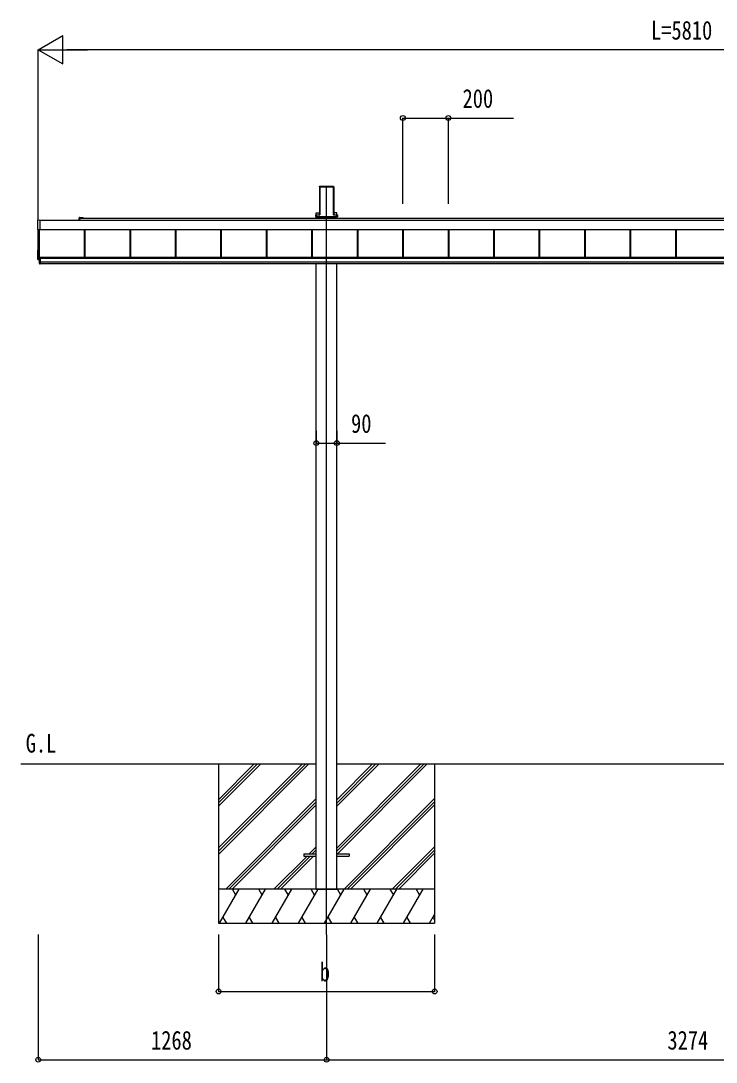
# Model space of a CAD drawing. Units: millimetres, scale not verified. Extents: x -10512 to 10512, y -7425 to 7425.
# Drawn here: x -3539 to -481, y -4823 to -246 of the extents above; entities that cross this region are included whole.
import ezdxf
from ezdxf.enums import TextEntityAlignment as Align

# ---------------------------------------------------------------- set-up
doc = ezdxf.new("R2010")
doc.units = ezdxf.units.MM
doc.header["$LTSCALE"] = 30
for name, color, linetype in [('0-2_USER1', 3, 'Continuous'), ('0-3_YKK_12', 2, 'Continuous'), ('0-4_YKK_A1', 4, 'Continuous'), ('0-5_YKK_D', 6, 'Continuous')]:
    doc.layers.add(name, color=color, linetype=linetype)
doc.styles.add('ＭＳ ゴシック', font='')
doc.styles.get('ＭＳ ゴシック').set_extended_font_data('MS Gothic')

msp = doc.modelspace()

# ---------------------------------------------------------------- linework, layer by layer
at = {"layer": '0-3_YKK_12'}
msp.add_line((-2194.45, -4262.5), (-2194.45, -973.91), dxfattribs=at)
at = {"layer": '0-4_YKK_A1'}
for p, q in [((-2225.7, -979.26), (-2225.7, -1095.93)), ((-2225.34, -973.41), (-2225.69, -978.91)), ((-2224.9, -973.88), (-2225.34, -973.41)), ((-2224.84, -972.94), (-2222.8, -972.94)), ((-2224.84, -972.94), (-2224.4, -973.41)), ((-2224.82, -1089.88), (-2224.82, -974.76)), ((-2224.32, -974.44), (-2224.32, -1089.56)), ((-2222.49, -973.27), (-2222.8, -972.94)), ((-2222.49, -973.27), (-2166.41, -973.27)), ((-2221.95, -976.41), (-2166.95, -976.41)), ((-2221.95, -1097.77), (-2221.95, -976.41)), ((-2166.41, -973.27), (-2166.1, -972.94)), ((-2166.1, -972.94), (-2164.06, -972.94)), ((-2164.58, -1089.56), (-2164.58, -974.44)), ((-2164.5, -973.41), (-2164.06, -972.94)), ((-2164.08, -974.76), (-2164.08, -1089.88)), ((-2163.56, -973.41), (-2164, -973.88)), ((-2163.56, -973.41), (-2163.21, -978.91)), ((-2163.2, -979.26), (-2163.2, -1095.93)), ((-2239.65, -1089.5), (-2225.7, -1089.5)), ((-2239.65, -1098.84), (-2239.65, -1089.5)), ((-2225.71, -1096.29), (-2225.81, -1097.9)), ((-2225.29, -1098.45), (-2224.91, -1092.36)), ((-2224.41, -1092.39), (-2224.79, -1098.48)), ((-2164.11, -1098.48), (-2164.49, -1092.39)), ((-2163.99, -1092.36), (-2163.61, -1098.45)), ((-2149.25, -1089.5), (-2163.2, -1089.5)), ((-2163.19, -1096.29), (-2163.09, -1097.9)), ((-2149.25, -1098.84), (-2149.25, -1089.5)), ((-3463.95, -1163.27), (-3463.95, -1122.25)), ((-3455.95, -1122.83), (2341.05, -1122.83)), ((-3282.95, -1122.83), (-3282.95, -1112.86)), ((-3280.45, -1110.36), (-3272.91, -1110.36)), ((-3280.45, -1112.86), (2151.8, -1112.86)), ((-3280.45, -1113.16), (-3280.45, -1122.83)), ((-3266.7, -1112.86), (-3280.15, -1112.86)), ((-3271.99, -1110.36), (-3266.7, -1110.36)), ((-2242.32, -1106.68), (-2242.32, -1107.18)), ((-2242.32, -1107.18), (-2241.86, -1107.18)), ((-2241.86, -1106.68), (-2241.86, -1099.8)), ((-2239.86, -1106.68), (-2241.86, -1106.68)), ((-2239.86, -1107.18), (-2241.86, -1107.18)), ((-2241.85, -1106.68), (-2241.85, -1107.18)), ((-2241.82, -1098.84), (-2226.81, -1098.84)), ((-2239.86, -1099.89), (-2239.86, -1106.68)), ((-2226.28, -1099.89), (-2239.86, -1099.89)), ((-2239.86, -1106.68), (-2149.04, -1106.68)), ((-2239.86, -1106.68), (-2239.86, -1107.18)), ((-2239.86, -1107.18), (-2149.04, -1107.18)), ((-2239.65, -1112.86), (-2239.65, -1107.18)), ((-2239.45, -1107.18), (-2239.45, -1112.86)), ((-2238.45, -1106.84), (-2150.45, -1106.84)), ((-2162.62, -1099.39), (-2149.04, -1099.39)), ((-2149.04, -1099.89), (-2162.62, -1099.89)), ((-2162.09, -1098.84), (-2147.08, -1098.84)), ((-2149.45, -1107.18), (-2149.45, -1112.86)), ((-2149.25, -1112.86), (-2149.25, -1107.18)), ((-2149.04, -1099.39), (-2149.04, -1099.89)), ((-2149.04, -1106.68), (-2149.04, -1099.89)), ((-2147.05, -1106.68), (-2149.04, -1106.68)), ((-2149.04, -1106.68), (-2149.04, -1107.18)), ((-2147.05, -1107.18), (-2149.04, -1107.18)), ((-2147.05, -1099.8), (-2147.05, -1106.68)), ((-2146.58, -1107.18), (-2147.05, -1107.18)), ((-2147.04, -1106.68), (-2147.04, -1107.18)), ((-2146.58, -1106.68), (-2146.58, -1107.18)), ((-3455.95, -1164.54), (-3463.48, -1164.08)), ((-3462.45, -1294.44), (-3462.45, -1164.14)), ((-3457.45, -1312.47), (-3457.45, -1164.45)), ((-3455.95, -1162.77), (2341.05, -1162.77)), ((-3455.95, -1163.01), (2341.05, -1163.01)), ((-3455.95, -1164.04), (-3455.95, -1164.54)), ((-3258.95, -1285.2), (-3258.95, -1163.01)), ((-3258.55, -1285.2), (-3258.55, -1163.01)), ((-3255.95, -1285.2), (-3255.95, -1163.01)), ((-3058.95, -1285.2), (-3058.95, -1163.01)), ((-3056.35, -1285.2), (-3056.35, -1163.01)), ((-3055.95, -1285.2), (-3055.95, -1163.01)), ((-2858.95, -1285.2), (-2858.95, -1163.01)), ((-2856.35, -1285.2), (-2856.35, -1163.01)), ((-2855.95, -1285.2), (-2855.95, -1163.01)), ((-2658.95, -1285.2), (-2658.95, -1163.01)), ((-2656.35, -1285.2), (-2656.35, -1163.01)), ((-2655.95, -1285.2), (-2655.95, -1163.01)), ((-2458.95, -1285.2), (-2458.95, -1163.01)), ((-2456.35, -1285.2), (-2456.35, -1163.01)), ((-2455.95, -1285.2), (-2455.95, -1163.01)), ((-2258.95, -1285.2), (-2258.95, -1163.01)), ((-2256.35, -1285.2), (-2256.35, -1163.01)), ((-2255.95, -1285.2), (-2255.95, -1163.01)), ((-2058.95, -1285.2), (-2058.95, -1163.01)), ((-2056.35, -1285.2), (-2056.35, -1163.01)), ((-2055.95, -1285.2), (-2055.95, -1163.01)), ((-1858.95, -1285.2), (-1858.95, -1163.01)), ((-1856.35, -1285.2), (-1856.35, -1163.01)), ((-1855.95, -1285.2), (-1855.95, -1163.01)), ((-1658.95, -1285.2), (-1658.95, -1163.01)), ((-1656.35, -1285.2), (-1656.35, -1163.01)), ((-1655.95, -1285.2), (-1655.95, -1163.01)), ((-1458.95, -1285.2), (-1458.95, -1163.01)), ((-1456.35, -1285.2), (-1456.35, -1163.01)), ((-1455.95, -1285.2), (-1455.95, -1163.01)), ((-1258.95, -1285.2), (-1258.95, -1163.01)), ((-1256.35, -1285.2), (-1256.35, -1163.01)), ((-1255.95, -1285.2), (-1255.95, -1163.01)), ((-1058.95, -1285.2), (-1058.95, -1163.01)), ((-1056.35, -1285.2), (-1056.35, -1163.01)), ((-1055.95, -1285.2), (-1055.95, -1163.01)), ((-858.95, -1285.2), (-858.95, -1163.01)), ((-856.35, -1285.2), (-856.35, -1163.01)), ((-855.95, -1285.2), (-855.95, -1163.01)), ((-658.95, -1285.2), (-658.95, -1163.01)), ((-656.35, -1285.2), (-656.35, -1163.01)), ((-655.95, -1285.2), (-655.95, -1163.01)), ((-3463.95, -1294.82), (-3463.95, -1253.79)), ((-3463.48, -1253.3), (-3462.45, -1253.23)), ((-3457.45, -1295.99), (-3463.48, -1295.63)), ((-3462.45, -1294.44), (-3457.45, -1294.44)), ((-3457.45, -1284.94), (-3453.95, -1284.94)), ((-3453.95, -1307.38), (-3457.45, -1307.38)), ((-3457.45, -1314), (-3453.95, -1314)), ((-3453.95, -1285.2), (2339.05, -1285.2)), ((-3453.95, -1287.21), (2339.05, -1287.21)), ((-3453.95, -1289.01), (2339.05, -1289.01)), ((-3453.95, -1289.01), (2339.05, -1289.01)), ((-3453.95, -1305.98), (2339.05, -1305.98)), ((-3453.95, -1312.47), (2339.05, -1312.47)), ((-2239.65, -4062.5), (-2239.65, -1312.47)), ((-2149.25, -4062.5), (-2149.25, -1312.47)), ((-3539.22, -3512.5), (-2239.65, -3512.5)), ((-2669.31, -3512.5), (-2669.31, -4212.5)), ((-2669.31, -3881.68), (-2300.13, -3512.5)), ((-2669.31, -3895.82), (-2285.99, -3512.5)), ((-2669.31, -3909.96), (-2271.84, -3512.5)), ((-2669.31, -3697.83), (-2483.98, -3512.5)), ((-2669.31, -3683.69), (-2498.12, -3512.5)), ((-2669.31, -3669.55), (-2512.26, -3512.5)), ((-2149.25, -3512.5), (1034.35, -3512.5)), ((-2149.11, -3881.98), (-1779.63, -3512.5)), ((-2149.11, -3896.12), (-1765.49, -3512.5)), ((-2149.11, -3698.13), (-1963.48, -3512.5)), ((-2149.11, -3683.99), (-1977.62, -3512.5)), ((-2149.11, -3669.85), (-1991.76, -3512.5)), ((-2146.85, -3908), (-1751.34, -3512.5)), ((-1719.31, -3512.5), (-1719.31, -4212.5)), ((-2638, -4062.5), (-2239.51, -3664.01)), ((-2623.86, -4062.5), (-2239.51, -3678.15)), ((-2609.71, -4062.5), (-2239.51, -3692.3)), ((-2117.5, -4062.5), (-1719.31, -3664.31)), ((-2103.36, -4062.5), (-1719.31, -3678.45)), ((-2089.21, -4062.5), (-1719.31, -3692.6)), ((-2271.37, -3908), (-2239.51, -3876.14)), ((-2257.22, -3908), (-2239.51, -3890.28)), ((-1905.37, -4062.5), (-1719.31, -3876.44)), ((-2425.87, -4062.5), (-2280.37, -3917)), ((-2411.72, -4062.5), (-2266.22, -3917)), ((-2397.58, -4062.5), (-2252.08, -3917)), ((-2294.51, -3908), (-2294.51, -3917)), ((-2294.51, -3908), (-2239.51, -3908)), ((-2294.51, -3917), (-2239.51, -3917)), ((-2243.08, -3908), (-2239.51, -3904.43)), ((-2149.51, -3908), (-2094.51, -3908)), ((-2149.51, -3917), (-2094.51, -3917)), ((-2094.51, -3908), (-2094.51, -3917)), ((-1891.22, -4062.5), (-1719.31, -3890.58)), ((-1877.08, -4062.5), (-1719.31, -3904.73)), ((-1719.31, -4062.5), (-2669.31, -4062.5)), ((-2665.03, -4212.5), (-2578.43, -4062.5)), ((-2593.43, -4088.48), (-2608.43, -4062.5)), ((-2549.56, -4212.5), (-2462.96, -4062.5)), ((-2477.96, -4088.48), (-2492.96, -4062.5)), ((-2434.09, -4212.5), (-2347.49, -4062.5)), ((-2362.49, -4088.48), (-2377.49, -4062.5)), ((-2318.62, -4212.5), (-2232.02, -4062.5)), ((-2247.02, -4088.48), (-2262.02, -4062.5)), ((-2239.65, -4062.5), (-2149.25, -4062.5)), ((-2203.15, -4212.5), (-2116.55, -4062.5)), ((-2131.55, -4088.48), (-2146.55, -4062.5)), ((-2087.68, -4212.5), (-2001.08, -4062.5)), ((-2016.08, -4088.48), (-2031.08, -4062.5)), ((-1972.21, -4212.5), (-1885.61, -4062.5)), ((-1915.61, -4062.5), (-1900.61, -4088.48)), ((-1856.74, -4212.5), (-1770.14, -4062.5)), ((-1800.14, -4062.5), (-1785.14, -4088.48)), ((-2650.03, -4186.52), (-2635.04, -4212.5)), ((-2534.56, -4186.52), (-2519.56, -4212.5)), ((-2419.09, -4186.52), (-2404.09, -4212.5)), ((-2303.62, -4186.52), (-2288.62, -4212.5)), ((-2188.15, -4186.52), (-2173.15, -4212.5)), ((-2072.68, -4186.52), (-2057.68, -4212.5)), ((-1957.21, -4186.52), (-1942.21, -4212.5)), ((-1841.74, -4186.52), (-1826.74, -4212.5)), ((-1741.27, -4212.5), (-1719.31, -4174.46)), ((-1726.27, -4186.52), (-1719.31, -4198.58)), ((-2669.31, -4212.5), (-1719.31, -4212.5))]:
    msp.add_line(p, q, dxfattribs=at)
for points in [[(-3463.48, -1121.75), (-3455.95, -1121.29), (-3455.95, -1121.79), (-3455.95, -1164.04)], [(-2242.32, -1099.33), (-2242.32, -1106.68), (-2241.86, -1106.68)], [(-2239.86, -1099.89), (-2239.86, -1099.39), (-2226.28, -1099.39)], [(-2146.58, -1099.33), (-2146.58, -1106.68), (-2147.05, -1106.68)], [(-3457.45, -1284.94), (-3457.45, -1307.38), (-3457.45, -1314)], [(-3454.45, -1284.94), (-3454.45, -1307.38), (-3454.45, -1314)], [(-3453.95, -1284.94), (-3453.95, -1307.38), (-3453.95, -1314)]]:
    msp.add_lwpolyline(points, dxfattribs=at)
for centre, radius, start, end in [((-3463.45, -1122.25), 0.497, 93.16944, 179.94772), ((-3280.45, -1112.86), 2.5, 90, 180), ((-3280.15, -1113.16), 0.3, 90, 180), ((-3272.91, -1110.56), 0.2, 23.57818, 90), ((-3272.45, -1110.36), 0.3, 203.57818, 336.42182), ((-3271.99, -1110.56), 0.2, 90, 156.42182), ((-3266.7, -1111.61), 1.25, 270, 90), ((-2241.35, -1099.8), 0.501, 90.24971, 179.75029), ((-2147.55, -1099.8), 0.501, 0.24971, 89.75029), ((-3463.08, -1163.31), 0.873, 177.74142, 242.53793), ((-3463.45, -1253.79), 0.497, 93.16944, 179.94772), ((-3463.08, -1294.85), 0.873, 177.74142, 242.53793)]:
    msp.add_arc(centre, radius, start, end, dxfattribs=at)
for centre, major_axis, ratio, start_param, end_param in [((-2225.66, -978.91), (0.031, 0.5), 0.061627, 1.5746234, 2.3600215), ((-2224.84, -973.45), (0.346, -0.364), 0.996462, 2.3838095, 3.8892836), ((-2225.13, -976.91), (0.22, 3.04), 0.070684, 5.5043854, 6.2286971), ((-2224.63, -976.94), (0.22, 3.54), 0.060877, 5.5025319, 6.2268436), ((-2164.27, -976.94), (-0.22, 3.54), 0.060877, 0.0563417, 0.7806534), ((-2163.77, -976.91), (-0.22, 3.04), 0.070684, 0.0544883, 0.7787999), ((-2164.06, -973.45), (-0.346, -0.364), 0.996462, 2.3939017, 3.8993758), ((-2163.24, -978.91), (-0.031, 0.5), 0.061627, 3.9231638, 4.7085619), ((-2226.81, -1097.83), (0.691, -0.728), 0.996462, 5.5254021, 7.0308762), ((-2226.29, -1098.38), (-0.693, 0.73), 0.992955, 2.3838095, 3.8892836), ((-2226.29, -1098.38), (1.04, -1.09), 0.996462, 5.5254021, 7.0308762), ((-2225.74, -1096.29), (0.031, 0.5), 0.061627, 4.716216, 5.5016142), ((-2225.13, -1092.36), (0.22, 3.5), 0.061627, 4.716216, 5.5016142), ((-2224.63, -1092.39), (0.22, 4), 0.053972, 4.7153191, 5.5007173), ((-2164.27, -1092.39), (-0.22, 4), 0.053972, 0.782468, 1.5678662), ((-2162.61, -1098.38), (-1.04, -1.09), 0.996462, 5.5354944, 7.0409685), ((-2163.77, -1092.36), (-0.22, 3.5), 0.061627, 0.7815711, 1.5669693), ((-2162.61, -1098.38), (0.693, 0.73), 0.992955, 2.3939017, 3.8993758), ((-2163.16, -1096.29), (-0.031, 0.5), 0.061627, 0.7815711, 1.5669693), ((-2162.09, -1097.83), (-0.691, -0.728), 0.996462, 5.5354944, 7.0409685), ((-2241.82, -1099.34), (0.355, -0.355), 0.99628, 2.358058, 3.9251274), ((-2239.86, -1099.8), (2, 0), 0.045872, 3.2026792, 4.712389), ((-2239.86, -1099.3), (1.5, 0), 0.061163, 3.2026792, 4.712389), ((-2149.04, -1099.3), (1.5, 0), 0.061163, 4.712389, 6.2220988), ((-2149.04, -1099.8), (2, 0), 0.045872, 4.712389, 6.2220988), ((-2147.08, -1099.34), (-0.355, -0.355), 0.99628, 2.358058, 3.9251274)]:
    msp.add_ellipse(centre, major_axis=major_axis, ratio=ratio, start_param=start_param, end_param=end_param, dxfattribs=at)
at = {"layer": '0-5_YKK_D'}
for p, q in [((-3462.45, -373.27), (-3354.2, -310.77)), ((-3354.2, -435.77), (-3354.2, -310.77)), ((-3462.45, -1121.38), (-3462.45, -372.27)), ((-3462.45, -373.27), (-3354.2, -435.77)), ((-3462.45, -373.27), (-3245.94, -373.27)), ((2222.55, -373.27), (-3337.45, -373.27)), ((-1858.95, -1049.89), (-1858.95, -672.27)), ((-1658.95, -1049.89), (-1658.95, -672.27)), ((-2239.65, -2048.85), (-2239.65, -2102.87)), ((-2149.25, -2048.85), (-2149.25, -2102.87)), ((-3462.45, -4262.5), (-3462.45, -4813.5)), ((-2669.31, -4262.5), (-2669.31, -4513.5)), ((-2194.45, -4263.5), (-2194.45, -4813.5)), ((-2194.45, -4263.5), (-2194.45, -4813.5)), ((-1719.31, -4262.5), (-1719.31, -4513.5)), ((-2669.31, -4512.5), (-1719.31, -4512.5)), ((-3462.45, -4812.5), (-2194.45, -4812.5)), ((-2194.45, -4812.5), (1079.55, -4812.5))]:
    msp.add_line(p, q, dxfattribs=at)
for points in [[(-1858.95, -673.27), (-1658.95, -673.27), (-1372.45, -673.27)], [(-2239.65, -2101.87), (-2149.25, -2101.87), (-1934.75, -2101.87)]]:
    msp.add_lwpolyline(points, dxfattribs=at)
for centre in [(-1858.95, -673.27), (-1658.95, -673.27), (-2239.65, -2101.87), (-2149.25, -2101.87), (-2669.31, -4512.5), (-1719.31, -4512.5), (-3462.45, -4812.5), (-2194.45, -4812.5), (-2194.45, -4812.5)]:
    msp.add_circle(centre, 10.62, dxfattribs=at)

# ---------------------------------------------------------------- texts
at = {"layer": '0-2_USER1', "style": 'ＭＳ ゴシック', "width": 0.8}
msp.add_text('G.L', height=82.48, dxfattribs=at).set_placement((-3517.74, -3487.19), align=Align.BOTTOM_LEFT)
at = {"layer": '0-5_YKK_D', "style": 'ＭＳ ゴシック', "width": 0.8}
for s, p in [('L=5810', (-767.45, -353.27)), ('200', (-1596.45, -653.27)), ('90', (-2086.75, -2081.87)), ('b', (-2224.31, -4492.5)), ('1268', (-2966.45, -4792.5)), ('3274', (-695.45, -4792.5))]:
    msp.add_text(s, height=82.48, dxfattribs=at).set_placement(p, align=Align.BOTTOM_LEFT)

doc.saveas('drawing.dxf')
